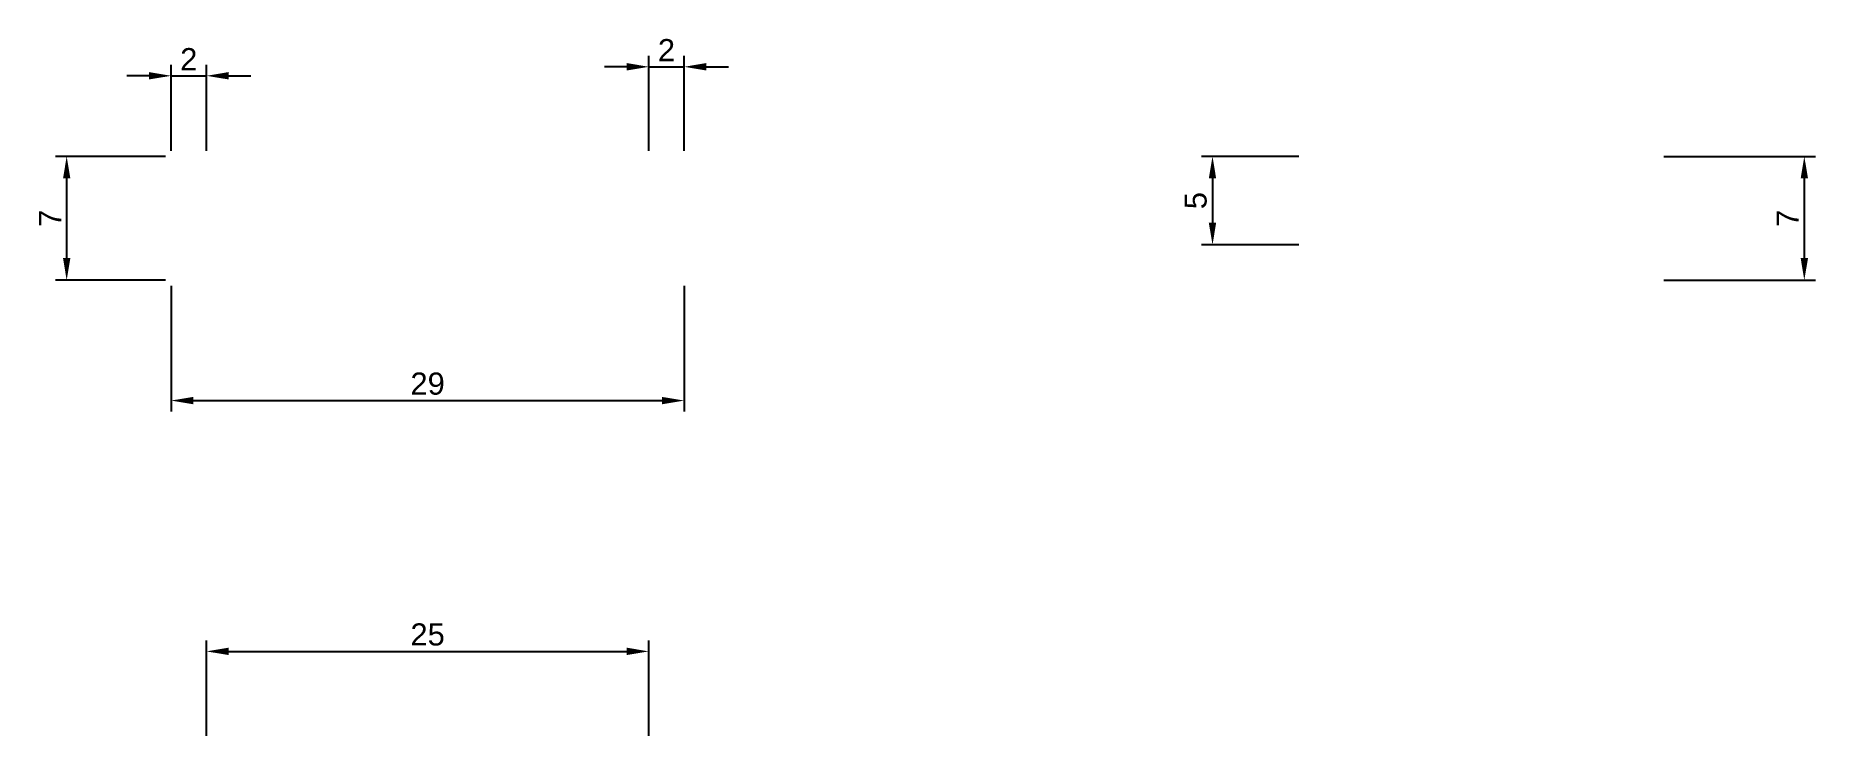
# Paper-space layout '2' of a CAD drawing. Header units: millimetres. Extents: x 17 to 218, y 107 to 187.
import ezdxf

# ---------------------------------------------------------------- set-up
doc = ezdxf.new("R2010")
doc.units = ezdxf.units.MM
doc.styles.get("Standard").update_dxf_attribs({"font": 'arial.ttf'})
doc.dimstyles.new('ISO-25', dxfattribs={"dimtxt": 2.5, "dimasz": 2.5, "dimexe": 1.25, "dimexo": 0.625, "dimtad": 1, "dimtxsty": 'Standard', "dimcen": 2.5, "dimclrd": 1, "dimclre": 1, "dimclrt": 1, "dimadec": 0, "dimazin": 0, "dimtfac": 1, "dimtmove": 0, "dimatfit": 3, "dimfxl": 1, "dimarcsym": 0})

# ---------------------------------------------------------------- blocks, each defined once
blk = doc.blocks.new('*D29')
at = {"color": 1, "lineweight": -2, "transparency": 16777216}
for p, q in [((31.79, 172.86), (19.37, 172.86)), ((20.62, 170.36), (20.62, 161.36)), ((31.79, 158.86), (19.37, 158.86))]:
    blk.add_line(p, q, dxfattribs=at)
at = {"color": 1, "transparency": 16777216}
for points in [[(20.21, 170.36), (21.04, 170.36), (20.62, 172.86)], [(20.21, 161.36), (21.04, 161.36), (20.62, 158.86)]]:
    blk.add_solid(points, dxfattribs=at)
at = {"layer": 'Defpoints', "color": 0, "transparency": 16777216}
for p in [(32.42, 172.86), (20.62, 158.86), (32.42, 158.86)]:
    blk.add_point(p, dxfattribs=at)
at = {"color": 1, "transparency": 16777216, "insert": (18.75, 165.86), "char_height": 2.5, "attachment_point": 5, "rotation": 90}
blk.add_mtext('7', dxfattribs=at)
blk = doc.blocks.new('*D30')
at = {"color": 1, "lineweight": -2, "transparency": 16777216}
for p, q in [((32.42, 158.23), (32.42, 144.02)), ((90.42, 158.23), (90.42, 144.02)), ((34.92, 145.27), (87.92, 145.27))]:
    blk.add_line(p, q, dxfattribs=at)
at = {"color": 1, "transparency": 16777216}
for points in [[(34.92, 145.68), (34.92, 144.85), (32.42, 145.27)], [(87.92, 145.68), (87.92, 144.85), (90.42, 145.27)]]:
    blk.add_solid(points, dxfattribs=at)
at = {"layer": 'Defpoints', "color": 0, "transparency": 16777216}
for p in [(32.42, 158.86), (90.42, 158.86), (90.42, 145.27)]:
    blk.add_point(p, dxfattribs=at)
at = {"color": 1, "transparency": 16777216, "insert": (61.42, 147.17), "char_height": 2.5, "attachment_point": 5}
blk.add_mtext('29', dxfattribs=at)
blk = doc.blocks.new('*D31')
at = {"color": 1, "lineweight": -2, "transparency": 16777216}
for p, q in [((159.9, 172.86), (148.89, 172.86)), ((150.14, 170.36), (150.14, 165.36)), ((159.9, 162.86), (148.89, 162.86))]:
    blk.add_line(p, q, dxfattribs=at)
at = {"color": 1, "transparency": 16777216}
for points in [[(149.72, 170.36), (150.55, 170.36), (150.14, 172.86)], [(149.72, 165.36), (150.55, 165.36), (150.14, 162.86)]]:
    blk.add_solid(points, dxfattribs=at)
at = {"layer": 'Defpoints', "color": 0, "transparency": 16777216}
for p in [(160.53, 172.86), (150.14, 162.86), (160.53, 162.86)]:
    blk.add_point(p, dxfattribs=at)
at = {"color": 1, "transparency": 16777216, "insert": (148.24, 167.86), "char_height": 2.5, "attachment_point": 5, "rotation": 90}
blk.add_mtext('5', dxfattribs=at)
blk = doc.blocks.new('*D32')
at = {"color": 1, "lineweight": -2, "transparency": 16777216}
for p, q in [((201.15, 172.86), (218.28, 172.86)), ((217.03, 170.36), (217.03, 161.36)), ((201.15, 158.86), (218.28, 158.86))]:
    blk.add_line(p, q, dxfattribs=at)
at = {"color": 1, "transparency": 16777216}
for points in [[(216.62, 170.36), (217.45, 170.36), (217.03, 172.86)], [(216.62, 161.36), (217.45, 161.36), (217.03, 158.86)]]:
    blk.add_solid(points, dxfattribs=at)
at = {"layer": 'Defpoints', "color": 0, "transparency": 16777216}
for p in [(200.53, 172.86), (200.53, 158.86), (217.03, 158.86)]:
    blk.add_point(p, dxfattribs=at)
at = {"color": 1, "transparency": 16777216, "insert": (215.16, 165.86), "char_height": 2.5, "attachment_point": 5, "rotation": 90}
blk.add_mtext('7', dxfattribs=at)
blk = doc.blocks.new('*D33')
at = {"color": 1, "lineweight": -2, "transparency": 16777216}
for p, q in [((36.42, 107.39), (36.42, 118.18)), ((38.92, 116.93), (83.92, 116.93)), ((86.42, 107.39), (86.42, 118.18))]:
    blk.add_line(p, q, dxfattribs=at)
at = {"color": 1, "transparency": 16777216}
for points in [[(38.92, 117.35), (38.92, 116.52), (36.42, 116.93)], [(83.92, 117.35), (83.92, 116.52), (86.42, 116.93)]]:
    blk.add_solid(points, dxfattribs=at)
at = {"layer": 'Defpoints', "color": 0, "transparency": 16777216}
for p in [(86.42, 116.93), (36.42, 106.76), (86.42, 106.76)]:
    blk.add_point(p, dxfattribs=at)
at = {"color": 1, "transparency": 16777216, "insert": (61.42, 118.83), "char_height": 2.5, "attachment_point": 5}
blk.add_mtext('25', dxfattribs=at)
blk = doc.blocks.new('*D34')
at = {"color": 1, "lineweight": -2, "transparency": 16777216}
for p, q in [((32.42, 173.48), (32.42, 183.21)), ((36.42, 173.48), (36.42, 183.21)), ((29.92, 181.96), (27.42, 181.96)), ((32.42, 181.96), (36.42, 181.96)), ((38.92, 181.96), (41.42, 181.96))]:
    blk.add_line(p, q, dxfattribs=at)
at = {"color": 1, "transparency": 16777216}
for points in [[(29.92, 182.38), (29.92, 181.55), (32.42, 181.96)], [(38.92, 182.38), (38.92, 181.55), (36.42, 181.96)]]:
    blk.add_solid(points, dxfattribs=at)
at = {"layer": 'Defpoints', "color": 0, "transparency": 16777216}
for p in [(36.42, 181.96), (32.42, 172.86), (36.42, 172.86)]:
    blk.add_point(p, dxfattribs=at)
at = {"color": 1, "transparency": 16777216, "insert": (34.42, 183.84), "char_height": 2.5, "attachment_point": 5}
blk.add_mtext('2', dxfattribs=at)
blk = doc.blocks.new('*D35')
at = {"color": 1, "lineweight": -2, "transparency": 16777216}
for p, q in [((86.42, 173.48), (86.42, 184.23)), ((90.42, 173.48), (90.42, 184.23)), ((83.92, 182.98), (81.42, 182.98)), ((86.42, 182.98), (90.42, 182.98)), ((92.92, 182.98), (95.42, 182.98))]:
    blk.add_line(p, q, dxfattribs=at)
at = {"color": 1, "transparency": 16777216}
for points in [[(83.92, 183.4), (83.92, 182.56), (86.42, 182.98)], [(92.92, 183.4), (92.92, 182.56), (90.42, 182.98)]]:
    blk.add_solid(points, dxfattribs=at)
at = {"layer": 'Defpoints', "color": 0, "transparency": 16777216}
for p in [(90.42, 182.98), (86.42, 172.86), (90.42, 172.86)]:
    blk.add_point(p, dxfattribs=at)
at = {"color": 1, "transparency": 16777216, "insert": (88.42, 184.86), "char_height": 2.5, "attachment_point": 5}
blk.add_mtext('2', dxfattribs=at)

psp = doc.layouts.new('2')

# ---------------------------------------------------------------- dimensions: what is measured, and where the dimension line sits
for base, p1, p2, picture, middle in [((36.416, 181.962), (32.416, 172.857), (36.416, 172.857), '*D34', (34.416, 183.842)), ((90.416, 182.981), (86.416, 172.857), (90.416, 172.857), '*D35', (88.416, 184.861)), ((90.416, 145.268), (32.416, 158.857), (90.416, 158.857), '*D30', (61.416, 147.17)), ((86.416, 116.933), (36.416, 106.763), (86.416, 106.763), '*D33', (61.416, 118.834))]:
    dim = psp.add_linear_dim(base=base, p1=p1, p2=p2, dimstyle='ISO-25', override={"dimlfac": -0.5})
    dim.commit()
    dim.dimension.update_dxf_attribs({"geometry": picture, "text_midpoint": middle})
for base, p1, p2, picture, middle in [((20.624, 158.857), (32.416, 172.857), (32.416, 158.857), '*D29', (18.749, 165.857)), ((150.137, 162.857), (160.527, 172.857), (160.527, 162.857), '*D31', (148.241, 167.857)), ((217.035, 158.857), (200.527, 172.857), (200.527, 158.857), '*D32', (215.16, 165.857))]:
    dim = psp.add_linear_dim(base=base, p1=p1, p2=p2, angle=90, dimstyle='ISO-25', override={"dimlfac": -0.5})
    dim.commit()
    dim.dimension.update_dxf_attribs({"geometry": picture, "text_midpoint": middle})

doc.saveas('drawing.dxf')
